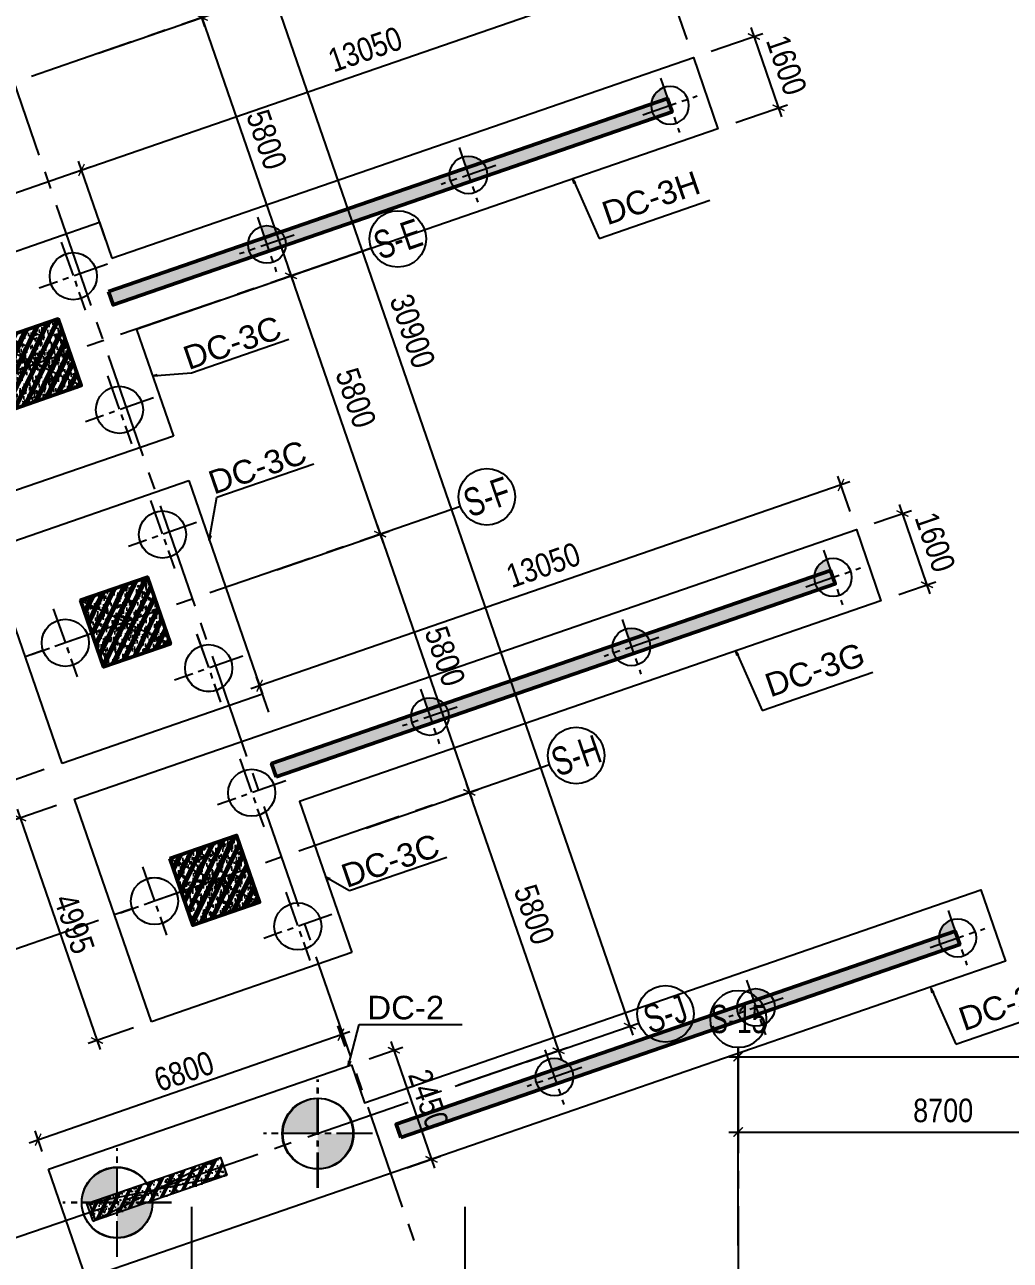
# Model space of a CAD drawing. Header units: millimetres. Extents: x -1534340 to 1713810, y -1348191 to 1114081.
# Drawn here: x 730641 to 751555, y -314126 to -287899 of the extents above; entities that cross this region are included whole.
import ezdxf
from ezdxf.enums import TextEntityAlignment as Align
from ezdxf.xclip import XClip

# ---------------------------------------------------------------- set-up
doc = ezdxf.new("R2010")
doc.units = ezdxf.units.MM
doc.header["$LTSCALE"] = 100
doc.header["$XCLIPFRAME"] = 0
doc.header["$PDMODE"] = 32
doc.header["$PDSIZE"] = 2.5
doc.linetypes.add('CENTER2', pattern=[1.125, 0.75, -0.125, 0.125, -0.125])
doc.linetypes.add('HIDDEN', pattern=[0.375, 0.25, -0.125])
for name, color, linetype in [('ccu11-Dim', 8, 'Continuous'), ('ccu11-Manh', 8, 'Continuous'), ('ccu12-Hatch', 250, 'Continuous'), ('ccu12-Pile', 4, 'Continuous'), ('ccu12-Thay', 7, 'Continuous'), ('ccu12-Truc', 13, 'CENTER2'), ('KC-Betong', 6, 'Continuous'), ('KC2-DIM', 251, 'Continuous'), ('KCS_BORDER', 255, 'Continuous'), ('KCS_CENTER_POINT', 7, 'Continuous'), ('KCS_PILE', 8, 'HIDDEN'), ('KT-Dim', 8, 'Continuous'), ('Xref_ST_MBDV Cot vach 30.7.2022$0$Xref_ST_MBDV Cot vach 30.7.2022|Xref_ST_MBDV Cot vach 30.7.2022|Xref_ST_MBDV Cot vach 30.7.2022|Xref_ST_MBDV Cot vach 30.7.2022|A-WALL-PATT', 251, 'Continuous'), ('Xref_ST_MBDV Cot vach 30.7.2022|Xref_ST_MBDV Cot vach 30.7.2022|Xref_ST_MBDV Cot vach 30.7.2022|Xref_ST_MBDV Cot vach 30.7.2022|A-GRID-SYM', 50, 'Continuous'), ('Xref_ST_MBDV Cot vach 30.7.2022|Xref_ST_MBDV Cot vach 30.7.2022|Xref_ST_MBDV Cot vach 30.7.2022|Xref_ST_MBDV Cot vach 30.7.2022|KC-Betong', 6, 'Continuous')]:
    doc.layers.add(name, color=color, linetype=linetype)
for name, color, linetype, lineweight in [('ccu12-Tencaukien', 9, 'Continuous', 15), ('KT-Net cot', 2, 'Continuous', 50), ('KT-Net cot vach', 6, 'Continuous', 50), ('KT-Vat lieu', 250, 'Continuous', 9)]:
    doc.layers.add(name, color=color, linetype=linetype, lineweight=lineweight)
doc.styles.add('Arial', font='arial.ttf', dxfattribs={"width": 0.7})
doc.styles.add('Arial Narrow', font='ARIALN.TTF')
doc.styles.add('HBA-Text', font='GOTHIC.TTF')
doc.dimstyles.new('ccu11-100x2', dxfattribs={"dimscale": 100, "dimtxt": 2.5, "dimasz": 1, "dimexe": 1, "dimexo": 2, "dimgap": 1, "dimtad": 1, "dimdec": 0, "dimlfac": 0.5, "dimrnd": 5, "dimdsep": 46, "dimtxsty": 'Arial', "dimblk": 'ARCHTICK', "dimcen": -1, "dimdle": 1, "dimclrd": 256, "dimclre": 256, "dimclrt": 31, "dimadec": 0, "dimazin": 2, "dimtfac": 0.1, "dimtdec": 0, "dimtmove": 0, "dimatfit": 1, "dimldrblk": 'ARCHTICK', "dimfxl": 1, "dimtvp": 0.833333, "dimtolj": 1, "dimtzin": 12, "dimarcsym": 0})
doc.dimstyles.new('ccu12-200', dxfattribs={"dimscale": 200, "dimtxt": 2.5, "dimasz": 1, "dimexe": 1, "dimexo": 2, "dimgap": 1, "dimtad": 1, "dimdec": 0, "dimrnd": 5, "dimdsep": 46, "dimtxsty": 'Arial Narrow', "dimblk": 'ARCHTICK', "dimcen": -1, "dimdle": 1, "dimclrd": 256, "dimclre": 256, "dimclrt": 3, "dimadec": 0, "dimazin": 2, "dimtfac": 0.1, "dimtdec": 0, "dimtmove": 0, "dimatfit": 1, "dimldrblk": 'ARCHTICK', "dimfxl": 1, "dimtvp": 0.833333, "dimtolj": 1, "dimtzin": 12, "dimarcsym": 0})
doc.dimstyles.new('CCU_1-300', dxfattribs={"dimscale": 200, "dimtxt": 2.5, "dimasz": 1, "dimexe": 1, "dimexo": 2, "dimgap": 0.5, "dimtad": 1, "dimdec": 0, "dimrnd": 5, "dimdsep": 46, "dimtxsty": 'Arial Narrow', "dimblk": 'ARCHTICK', "dimcen": -1, "dimdle": 1, "dimclrd": 256, "dimclre": 256, "dimclrt": 3, "dimadec": 0, "dimazin": 2, "dimtfac": 0.1, "dimtdec": 0, "dimtix": 1, "dimtmove": 2, "dimatfit": 1, "dimfxl": 1, "dimtvp": 0.833333, "dimtolj": 1, "dimtzin": 12, "dimarcsym": 0})
pattern_1 = [(50, (108165.77, -54076.06), (286.9041, -25.10085), [30, -330]), (355, (108165.77, -54076.06), (-55.5005, 300.8769), [24, -264]), (100.4514, (108189.68, -54078.15), (231.4038, 275.7758), [25.4961, -280.4568]), (46.1842, (108165.77, -53996.06), (426.8964, -66.2076), [45, -495]), (96.6356, (108201.34, -54001.57), (373.865, 389.6471), [38.244, -420.6852]), (351.1842, (108165.77, -53996.06), (373.8648, 389.6474), [36, -396]), (21, (108205.77, -54016.06), (238.7628, -161.04756), [30, -330]), (326, (108205.77, -54016.06), (97.3261, 290.06), [24, -264]), (71.4514, (108225.66, -54029.48), (336.089, 129.0122), [25.4961, -280.4568]), (37.5, (108165.77, -54076.06), (4.86394, 133.15754), [0, -260.8, 0, -268, 0, -265]), (7.5, (108165.77, -54076.06), (105.22781, 157.76468), [0, -152.8, 0, -254.8, 0, -101]), (327.5, (108076.57, -54076.06), (213.52897, -9.02195), [0, -100, 0, -312, 0, -414]), (317.5, (108036.57, -54076.06), (233.27447, 40.042), [0, -130, 0, -207.2, 0, -294]), (45, (108165.77, -54076.06), (-106.06602, 106.06602), []), (45, (108236.48, -54076.06), (-106.06602, 106.06602), [])]

# ---------------------------------------------------------------- blocks, each defined once
blk = doc.blocks.new('Xref_ST_MBDV Cot vach 30.7.2022$0$Tuong Vay01-flat-1')
at = {"layer": 'Xref_ST_MBDV Cot vach 30.7.2022$0$Xref_ST_MBDV Cot vach 30.7.2022|Xref_ST_MBDV Cot vach 30.7.2022|Xref_ST_MBDV Cot vach 30.7.2022|Xref_ST_MBDV Cot vach 30.7.2022|A-WALL-PATT'}
h = blk.add_hatch(dxfattribs=at)
h.set_pattern_fill('ACET-2D-VATLIEU04', color=256, scale=50, pattern_type=2)
h.set_pattern_definition([(50, (-11139561.84, -1407213.45), (-225.902474, 189.5546825), [37.5, -412.5]), (355, (-11139561.84, -1407213.45), (32.127212, 367.215716), [30, -330]), (100.4514, (-11139531.95, -1407216.06), (-341.231527, -62.944187), [31.870095, -350.571056]), (46.1842, (-11139561.84, -1407113.45), (-319.180497, 306.252097), [56.25, -618.75]), (96.6356, (-11139517.37, -1407120.34), (-516.995922, -60.144022), [47.805144, -525.8565]), (351.1842, (-11139561.84, -1407113.45), (84.740774, 546.39543), [45, -495]), (21, (-11139511.84, -1407138.45), (-105.680822, 275.3079534), [37.5, -412.5]), (326, (-11139511.84, -1407138.45), (206.128805, 305.59852), [30, -330]), (71.4514, (-11139486.97, -1407155.22), (-328.963765, 110.380101), [31.870095, -350.571056]), (37.5, (-11139561.84, -1407213.45), (-78.1345294, 101.8269012), [0, -326, 0, -335, 0, -331.25]), (7.5, (-11139561.84, -1407213.45), (-23.2793464, 176.824191), [0, -191, 0, -318.5, 0, -126.25]), (327.5, (-11139673.34, -1407213.45), (71.9444175, 112.9301145), [0, -125, 0, -390, 0, -517.5000003]), (317.5, (-11139723.34, -1407213.45), (158.0205496, 172.449169), [0, -162.5, 0, -259, 0, -367.5]), (45, (-11139561.84, -1407213.45), (-150.260191, 150.260191), []), (45, (-11139561.84, -1407152.2), (-150.260191, 150.260191), [])])
h.paths.add_polyline_path([(-82665, -118500), (-81837, -121132), (-80903, -123728), (-79863, -126284), (-78720, -128795), (-77475, -131258), (-76131, -133667), (-74689, -136020), (-73153, -138312), (-71525, -140539), (-69807, -142699), (-68002, -144786), (-66114, -146798), (-64145, -148731), (-62100, -150582), (-59980, -152349), (-57790, -154027), (-55533, -155614), (-53213, -157109), (-50835, -158507), (-48401, -159807), (-45916, -161007), (-43385, -162104), (-40811, -163097), (-38198, -163985), (-35551, -164765), (-32875, -165436), (-30174, -165998), (-27451, -166448), (-24702, -166789), (-4397, -168938), (36420, -167648), (41836, -160719), (12445, -24368), (8473, -9249), (-4719, -5521), (-10557, -9947), (-34021, -27848), (-39777, -32009), (-41249, -35294), (-45787, -38574), (-49368, -38942), (-57644, -44924), (-59845, -46601), (-61969, -48362), (-64020, -50208), (-65993, -52137), (-67887, -54144), (-69696, -56226), (-71420, -58381), (-73054, -60604), (-74596, -62892), (-76043, -65242), (-77394, -67648), (-78645, -70107), (-79794, -72615), (-80841, -75168), (-81782, -77762), (-82617, -80392), (-83343, -83054), (-83961, -85743), (-84468, -88455), (-84865, -91186), (-85149, -93930), (-85321, -96684), (-85381, -99530), (-85329, -102201), (-85163, -104955), (-84886, -107701), (-84496, -110432), (-83996, -113146), (-83385, -115836)], flags=16)
h.paths.add_polyline_path([(-83625, -118781), (-82785, -121452), (-81837, -124086), (-80781, -126680), (-79621, -129228), (-78358, -131727), (-76994, -134172), (-75531, -136560), (-73973, -138886), (-72320, -141146), (-70577, -143337), (-68746, -145455), (-66829, -147497), (-64832, -149459), (-62755, -151337), (-60604, -153130), (-58382, -154833), (-56092, -156444), (-53738, -157960), (-51324, -159379), (-48854, -160699), (-46333, -161916), (-43764, -163030), (-41151, -164038), (-38500, -164938), (-35814, -165730), (-33098, -166411), (-30357, -166981), (-27595, -167438), (-24816, -167783), (-4434, -169940), (36920, -168633), (42913, -160966), (13418, -24135), (9295, -8442), (-4926, -4424), (-11163, -9151), (-34617, -27045), (-40580, -31355), (-42052, -34640), (-46156, -37607), (-49737, -37975), (-58240, -44121), (-60467, -45819), (-62623, -47605), (-64704, -49479), (-66707, -51435), (-68628, -53472), (-70465, -55586), (-72214, -57772), (-73872, -60029), (-75437, -62350), (-76905, -64734), (-78276, -67176), (-79545, -69672), (-80712, -72217), (-81774, -74808), (-82729, -77440), (-83576, -80109), (-84314, -82810), (-84940, -85539), (-85455, -88291), (-85857, -91062), (-86146, -93847), (-86321, -96642), (-86382, -99529), (-86328, -102241), (-86160, -105036), (-85879, -107821), (-85484, -110593), (-84976, -113347), (-84356, -116078)])
blk = doc.blocks.new('_ARCHTICK')
at = {"color": 0, "linetype": 'ByBlock', "const_width": 0.15}
blk.add_lwpolyline([(-0.5, -0.5), (0.5, 0.5)], dxfattribs=at)
blk = doc.blocks.new('*D1137')
at = {"layer": 'Defpoints', "color": 0, "transparency": 16777216}
for p in [(369540, -50987), (374002, -55583), (371432, -56470, 0)]:
    blk.add_point(p, dxfattribs=at)
at = {"layer": 'KT-Dim', "lineweight": -2, "transparency": 16777216}
for p, q in [((369918, -50857), (372298, -50035)), ((372044, -49911), (374067, -55772)), ((371810, -56339), (374191, -55518))]:
    blk.add_line(p, q, dxfattribs=at)
at = {"layer": 'KT-Dim', "lineweight": -2, "transparency": 16777216, "xscale": 200, "yscale": 200, "zscale": 200}
for p, rotation in [((372109, -50100), 109.0471074728855), ((374002, -55583), 289.0471074728856)]:
    blk.add_blockref('_ARCHTICK', p, dxfattribs=dict(at, rotation=rotation))
at = {"layer": 'KT-Dim', "color": 3, "transparency": 16777216, "insert": (373486, -52693), "char_height": 500, "attachment_point": 5, "rotation": 289.0471, "style": 'Arial Narrow'}
blk.add_mtext('\\A1;5800', dxfattribs=at)
blk = doc.blocks.new('*D1138')
at = {"layer": 'Defpoints', "color": 0, "transparency": 16777216}
for p in [(367648, -45505, 0), (372110, -50100), (369540, -50987)]:
    blk.add_point(p, dxfattribs=at)
at = {"layer": 'KT-Dim', "lineweight": -2, "transparency": 16777216}
for p, q in [((368026, -45374), (370406, -44552)), ((370151, -44429), (372175, -50289)), ((369918, -50857), (372299, -50035))]:
    blk.add_line(p, q, dxfattribs=at)
at = {"layer": 'KT-Dim', "lineweight": -2, "transparency": 16777216, "xscale": 200, "yscale": 200, "zscale": 200}
for p, rotation in [((370217, -44618), 109.0471074728855), ((372110, -50100), 289.0471074728856)]:
    blk.add_blockref('_ARCHTICK', p, dxfattribs=dict(at, rotation=rotation))
at = {"layer": 'KT-Dim', "color": 3, "transparency": 16777216, "insert": (371593, -47210), "char_height": 500, "attachment_point": 5, "rotation": 289.0471, "style": 'Arial Narrow'}
blk.add_mtext('\\A1;5800', dxfattribs=at)
blk = doc.blocks.new('*D1142')
at = {"layer": 'Defpoints', "color": 0, "transparency": 16777216}
for p in [(371433, -56470, 0), (375894, -61065), (373325, -61952, 0)]:
    blk.add_point(p, dxfattribs=at)
at = {"layer": 'KT-Dim', "lineweight": -2, "transparency": 16777216}
for p, q in [((371811, -56339), (374191, -55518)), ((373936, -55394), (375960, -61254)), ((373703, -61822), (376084, -61000))]:
    blk.add_line(p, q, dxfattribs=at)
at = {"layer": 'KT-Dim', "lineweight": -2, "transparency": 16777216, "xscale": 200, "yscale": 200, "zscale": 200}
for p, rotation in [((374002, -55583), 109.0471074728855), ((375894, -61065), 289.0471074728856)]:
    blk.add_blockref('_ARCHTICK', p, dxfattribs=dict(at, rotation=rotation))
at = {"layer": 'KT-Dim', "color": 3, "transparency": 16777216, "insert": (375378, -58176), "char_height": 500, "attachment_point": 5, "rotation": 289.0471, "style": 'Arial Narrow'}
blk.add_mtext('\\A1;5800', dxfattribs=at)
blk = doc.blocks.new('*D1143')
at = {"layer": 'Defpoints', "color": 0, "transparency": 16777216}
for p in [(373326, -61952, 0), (377787, -66548), (375218, -67435, 0)]:
    blk.add_point(p, dxfattribs=at)
at = {"layer": 'KT-Dim', "lineweight": -2, "transparency": 16777216}
for p, q in [((373704, -61822), (376084, -61000)), ((375829, -60876), (377853, -66737)), ((375596, -67304), (377976, -66483))]:
    blk.add_line(p, q, dxfattribs=at)
at = {"layer": 'KT-Dim', "lineweight": -2, "transparency": 16777216, "xscale": 200, "yscale": 200, "zscale": 200}
for p, rotation in [((375894, -61065), 109.0471074728855), ((377787, -66548), 289.0471074728856)]:
    blk.add_blockref('_ARCHTICK', p, dxfattribs=dict(at, rotation=rotation))
at = {"layer": 'KT-Dim', "color": 3, "transparency": 16777216, "insert": (377271, -63658), "char_height": 500, "attachment_point": 5, "rotation": 289.0471, "style": 'Arial Narrow'}
blk.add_mtext('\\A1;5800', dxfattribs=at)
blk = doc.blocks.new('GRID-SYM-flat-91')
at = {"layer": 'Xref_ST_MBDV Cot vach 30.7.2022|Xref_ST_MBDV Cot vach 30.7.2022|Xref_ST_MBDV Cot vach 30.7.2022|Xref_ST_MBDV Cot vach 30.7.2022|A-GRID-SYM'}
blk.add_circle((0, 0, 0), 900, dxfattribs=at)
at = {"layer": 'Xref_ST_MBDV Cot vach 30.7.2022|Xref_ST_MBDV Cot vach 30.7.2022|Xref_ST_MBDV Cot vach 30.7.2022|Xref_ST_MBDV Cot vach 30.7.2022|A-GRID-SYM', "style": 'HBA-Text'}
blk.add_attdef('GRID', text='', height=900, rotation=19.0471, dxfattribs=at).set_placement((0, 0, 0), align=Align.MIDDLE_CENTER)
blk = doc.blocks.new('GRID-SYM-flat-103')
at = {"layer": 'Xref_ST_MBDV Cot vach 30.7.2022|Xref_ST_MBDV Cot vach 30.7.2022|Xref_ST_MBDV Cot vach 30.7.2022|Xref_ST_MBDV Cot vach 30.7.2022|A-GRID-SYM'}
blk.add_circle((0, 0, 0), 900, dxfattribs=at)
at = {"layer": 'Xref_ST_MBDV Cot vach 30.7.2022|Xref_ST_MBDV Cot vach 30.7.2022|Xref_ST_MBDV Cot vach 30.7.2022|Xref_ST_MBDV Cot vach 30.7.2022|A-GRID-SYM', "style": 'HBA-Text'}
blk.add_attdef('GRID', text='', height=900, rotation=19.0471, dxfattribs=at).set_placement((0, 0, 0), align=Align.MIDDLE_CENTER)
blk = doc.blocks.new('*D1124')
at = {"layer": 'Defpoints', "color": 0, "transparency": 16777216}
for p in [(366647, -37704, 0), (379300, -66026), (376730, -66913, 0)]:
    blk.add_point(p, dxfattribs=at)
at = {"layer": 'KT-Dim', "lineweight": -2, "transparency": 16777216}
for p, q in [((369150, -36628), (379365, -66215)), ((367025, -37574), (369405, -36752)), ((377108, -66782), (379489, -65960))]:
    blk.add_line(p, q, dxfattribs=at)
at = {"layer": 'KT-Dim', "lineweight": -2, "transparency": 16777216, "xscale": 200, "yscale": 200, "zscale": 200}
for p, rotation in [((369216, -36817), 109.0471074728855), ((379300, -66026), 289.0471074728856)]:
    blk.add_blockref('_ARCHTICK', p, dxfattribs=dict(at, rotation=rotation))
at = {"layer": 'KT-Dim', "color": 3, "transparency": 16777216, "insert": (374688, -51273), "char_height": 500, "attachment_point": 5, "rotation": 289.0471, "style": 'Arial Narrow'}
blk.add_mtext('\\A1;30900', dxfattribs=at)
blk = doc.blocks.new('*D1125')
at = {"layer": 'Defpoints', "color": 0, "transparency": 16777216}
for p in [(367704, -37339), (366647, -37704), (367648, -45505)]:
    blk.add_point(p, dxfattribs=at)
at = {"layer": 'KT-Dim', "lineweight": -2, "transparency": 16777216}
for p, q in [((370282, -44807), (367639, -37150)), ((367025, -37574), (367893, -37274)), ((368026, -45374), (370406, -44552))]:
    blk.add_line(p, q, dxfattribs=at)
at = {"layer": 'KT-Dim', "lineweight": -2, "transparency": 16777216, "xscale": 200, "yscale": 200, "zscale": 200}
for p, rotation in [((367704, -37339), 109.0471074728855), ((370217, -44618), 289.0471074728856)]:
    blk.add_blockref('_ARCHTICK', p, dxfattribs=dict(at, rotation=rotation))
at = {"layer": 'KT-Dim', "color": 3, "transparency": 16777216, "insert": (369391, -40830), "char_height": 500, "attachment_point": 5, "rotation": 289.0471, "style": 'Arial Narrow'}
blk.add_mtext('\\A1;7700', dxfattribs=at)
blk = doc.blocks.new('*D1126')
at = {"layer": 'Defpoints', "color": 0, "transparency": 16777216}
for p in [(390299, -68275), (381599, -71082, 0), (390299, -71118, 0)]:
    blk.add_point(p, dxfattribs=at)
at = {"layer": 'KT-Dim', "lineweight": -2, "transparency": 16777216}
for p, q in [((381599, -70682), (381599, -68075)), ((390299, -70718), (390299, -68075)), ((381399, -68275), (390499, -68275))]:
    blk.add_line(p, q, dxfattribs=at)
at = {"layer": 'KT-Dim', "lineweight": -2, "transparency": 16777216, "xscale": 200, "yscale": 200, "zscale": 200, "rotation": 180}
blk.add_blockref('_ARCHTICK', (381599, -68275), dxfattribs=at)
at = {"layer": 'KT-Dim', "lineweight": -2, "transparency": 16777216, "xscale": 200, "yscale": 200, "zscale": 200}
blk.add_blockref('_ARCHTICK', (390299, -68275), dxfattribs=at)
at = {"layer": 'KT-Dim', "color": 3, "transparency": 16777216, "insert": (385949, -67819), "char_height": 500, "attachment_point": 5, "style": 'Arial Narrow'}
blk.add_mtext('\\A1;8700', dxfattribs=at)
blk = doc.blocks.new('*D1130')
at = {"layer": 'Defpoints', "color": 0, "transparency": 16777216}
for p in [(409199, -66675), (381599, -70845), (409199, -70845)]:
    blk.add_point(p, dxfattribs=at)
at = {"layer": 'KT-Dim', "lineweight": -2, "transparency": 16777216}
for p, q in [((381599, -70445), (381599, -66475)), ((409199, -70445), (409199, -66475)), ((381399, -66675), (409399, -66675))]:
    blk.add_line(p, q, dxfattribs=at)
at = {"layer": 'KT-Dim', "lineweight": -2, "transparency": 16777216, "xscale": 200, "yscale": 200, "zscale": 200, "rotation": 180}
blk.add_blockref('_ARCHTICK', (381599, -66675), dxfattribs=at)
at = {"layer": 'KT-Dim', "lineweight": -2, "transparency": 16777216, "xscale": 200, "yscale": 200, "zscale": 200}
blk.add_blockref('_ARCHTICK', (409199, -66675), dxfattribs=at)
at = {"layer": 'KT-Dim', "color": 3, "transparency": 16777216, "insert": (395399, -66219), "char_height": 500, "attachment_point": 5, "style": 'Arial Narrow'}
blk.add_mtext('\\A1;27600', dxfattribs=at)
blk = doc.blocks.new('GRID-SYM-flat-73')
at = {"layer": 'Xref_ST_MBDV Cot vach 30.7.2022|Xref_ST_MBDV Cot vach 30.7.2022|Xref_ST_MBDV Cot vach 30.7.2022|Xref_ST_MBDV Cot vach 30.7.2022|A-GRID-SYM'}
blk.add_circle((0, 0, 0), 900, dxfattribs=at)
at = {"layer": 'Xref_ST_MBDV Cot vach 30.7.2022|Xref_ST_MBDV Cot vach 30.7.2022|Xref_ST_MBDV Cot vach 30.7.2022|Xref_ST_MBDV Cot vach 30.7.2022|A-GRID-SYM', "style": 'HBA-Text'}
blk.add_attdef('GRID', text='', height=900, rotation=359.6303, dxfattribs=at).set_placement((0, 0, 0), align=Align.MIDDLE_CENTER)
blk = doc.blocks.new('*U150')
h = blk.add_hatch()
h.set_pattern_fill('VATLIEU04', color=250, scale=40, style=0, pattern_type=2)
h.set_pattern_definition([(50, (-550, 3050), (286.904, -25.101), [30, -330]), (355, (-550, 3050), (-55.5, 300.877), [24, -264]), (100.451, (-526.1, 3047.9), (231.404, 275.776), [25.496, -280.457]), (46.184, (-550, 3130), (426.896, -66.208), [45, -495]), (96.636, (-514.43, 3124.5), (373.865, 389.647), [38.244, -420.685]), (351.184, (-550, 3130), (373.865, 389.65), [36, -396]), (21, (-510, 3110), (238.763, -161.048), [30, -330]), (326, (-510, 3110), (97.326, 290.06), [24, -264]), (71.451, (-490.1, 3096.58), (336.09, 129.012), [25.496, -280.457]), (37.5, (-550, 3050), (4.864, 133.1575), [0, -260.8, 0, -268, 0, -265]), (7.5, (-550, 3050), (105.228, 157.7647), [0, -152.8, 0, -254.8, 0, -101]), (327.5, (-639.2, 3050), (213.529, -9.022), [0, -100, 0, -312, 0, -414]), (317.5, (-679.2, 3050), (233.274, 40.042), [0, -130, 0, -207.2, 0, -294]), (45, (-550, 3050), (-120.208, 120.208), []), (45, (-550, 3099), (-120.208, 120.208), [])])
h.paths.add_polyline_path([(-475, -475), (-75, -475), (-75, 2525), (-475, 2525)])
at = {"color": 6, "ltscale": 0.25}
blk.add_lwpolyline([(-475, -475), (-75, -475), (-75, 2525), (-475, 2525)], close=True, dxfattribs=at)
at = {"layer": 'Defpoints', "linetype": 'ByBlock', "ltscale": 30}
for p, q in [((-75, -475), (-475, 2525)), ((-475, -475), (-75, 2525))]:
    blk.add_line(p, q, dxfattribs=at)
blk = doc.blocks.new('*U151')
h = blk.add_hatch()
h.set_pattern_fill('VATLIEU04', color=250, scale=40, style=0, pattern_type=2)
h.set_pattern_definition([(50, (550, -550), (286.904, -25.1), [30, -330]), (355, (550, -550), (-55.5, 300.877), [24, -264]), (100.451, (573.9, -552.1), (231.404, 275.776), [25.496, -280.457]), (46.184, (550, -470), (426.9, -66.21), [45, -495]), (96.636, (585.57, -475.5), (373.87, 389.65), [38.24, -420.69]), (351.184, (550, -470), (373.86, 389.65), [36, -396]), (21, (590, -490), (238.763, -161.048), [30, -330]), (326, (590, -490), (97.326, 290.06), [24, -264]), (71.451, (609.9, -503.42), (336.09, 129.01), [25.496, -280.457]), (37.5, (550, -550), (4.864, 133.1575), [0, -260.8, 0, -268, 0, -265]), (7.5, (550, -550), (105.228, 157.765), [0, -152.8, 0, -254.8, 0, -101]), (327.5, (460.8, -550), (213.529, -9.022), [0, -100, 0, -312, 0, -414]), (317.5, (420.8, -550), (233.274, 40.042), [0, -130, 0, -207.2, 0, -294]), (45, (550, -550), (-120.208, 120.208), []), (45, (550, -501), (-120.208, 120.208), [])])
h.paths.add_polyline_path([(-475, 475), (1025, 475), (1025, -1025), (-475, -1025)])
at = {"color": 6, "ltscale": 0.25}
blk.add_lwpolyline([(-475, 475), (1025, 475), (1025, -1025), (-475, -1025)], close=True, dxfattribs=at)
at = {"layer": 'Defpoints', "linetype": 'ByBlock', "ltscale": 30}
for p, q in [((1025, 475), (-475, -1025)), ((-475, 475), (1025, -1025))]:
    blk.add_line(p, q, dxfattribs=at)
blk = doc.blocks.new('MBDV-B1-T1-PN')
at = {"layer": 'KT-Net cot vach', "rotation": 19.04713795399666}
for p in [(57392, 5823), (59285, 341), (61177, -5142)]:
    blk.add_blockref('*U151', p, dxfattribs=at)
at = {"layer": 'Xref_ST_MBDV Cot vach 30.7.2022|Xref_ST_MBDV Cot vach 30.7.2022|Xref_ST_MBDV Cot vach 30.7.2022|Xref_ST_MBDV Cot vach 30.7.2022|KC-Betong', "linetype": 'ByBlock', "xscale": -0.9999999999999989, "rotation": 289.0471379532163}
blk.add_blockref('*U150', (59242, -11946), dxfattribs=at)
blk = doc.blocks.new('*D821')
at = {"layer": 'Defpoints', "color": 0, "transparency": 16777216}
for p in [(737351, -309337), (737569, -309966), (731144, -312194)]:
    blk.add_point(p, dxfattribs=at)
at = {"layer": 'KC2-DIM', "lineweight": -2, "transparency": 16777216}
for p, q in [((737438, -309588), (737286, -309148)), ((730737, -311631), (737540, -309272)), ((731013, -311816), (730861, -311376))]:
    blk.add_line(p, q, dxfattribs=at)
at = {"layer": 'KC2-DIM', "lineweight": -2, "transparency": 16777216, "xscale": 200, "yscale": 200, "zscale": 200}
for p, rotation in [((737351, -309337), 19.12686557697824), ((730926, -311565), 199.1268655769782)]:
    blk.add_blockref('_ARCHTICK', p, dxfattribs=dict(at, rotation=rotation))
at = {"layer": 'KC2-DIM', "color": 3, "transparency": 16777216, "insert": (734022, -310116), "char_height": 500, "attachment_point": 5, "rotation": 19.1269, "style": 'Arial Narrow'}
blk.add_mtext('\\A1;6800', dxfattribs=at)
blk = doc.blocks.new('D1000.')
at = {"layer": 'ccu12-Pile', "color": 13, "linetype": 'CENTER2', "ltscale": 10}
for p, q in [((0, 767), (0, -767)), ((767, 0), (-767, 0))]:
    blk.add_line(p, q, dxfattribs=at)
at = {"layer": 'ccu12-Pile', "ltscale": 0.5}
blk.add_circle((0, 0), 500, dxfattribs=at)
blk = doc.blocks.new('D1000')
at = {"layer": 'ccu12-Pile', "extrusion": (1.6566e-08, 2.33795e-08, 1), "rotation": 270.3251979946007}
blk.add_blockref('D1000.', (0, 0), dxfattribs=at)
blk = doc.blocks.new('DC-3-D1000')
at = {"layer": 'KCS_BORDER'}
for p, q in [((-2400, -2250), (-2400, 2250)), ((-2400, 2250), (2400, 2250)), ((2400, 2250), (2400, -2250)), ((2400, -2250), (-2400, -2250))]:
    blk.add_line(p, q, dxfattribs=at)
at = {"layer": 'KCS_CENTER_POINT'}
for p, q in [((-150, 0), (150, 0)), ((0, -150), (0, 150))]:
    blk.add_line(p, q, dxfattribs=at)
at = {"layer": 'KCS_PILE'}
for p in [(0, 1350), (-1500, -1350), (1500, -1350)]:
    blk.add_blockref('D1000', p, dxfattribs=at)
blk = doc.blocks.new('*D855')
at = {"layer": 'Defpoints', "color": 0, "transparency": 16777216}
for p in [(731698, -304341), (733328, -309064), (732175, -309462)]:
    blk.add_point(p, dxfattribs=at)
at = {"layer": 'KC2-DIM', "lineweight": -2, "transparency": 16777216}
for p, q in [((731319, -304472), (730355, -304805)), ((730479, -304550), (732240, -309651)), ((732950, -309195), (731986, -309527))]:
    blk.add_line(p, q, dxfattribs=at)
at = {"layer": 'KC2-DIM', "lineweight": -2, "transparency": 16777216, "xscale": 200, "yscale": 200, "zscale": 200}
for p, rotation in [((730544, -304740), 109.0471379539962), ((732175, -309462), 289.0471379539962)]:
    blk.add_blockref('_ARCHTICK', p, dxfattribs=dict(at, rotation=rotation))
at = {"layer": 'KC2-DIM', "color": 3, "transparency": 16777216, "insert": (731695, -306985), "char_height": 500, "attachment_point": 5, "rotation": 289.0471, "style": 'Arial Narrow'}
blk.add_mtext('\\A1;4995', dxfattribs=at)
blk = doc.blocks.new('*D856')
at = {"layer": 'Defpoints', "color": 0, "transparency": 16777216}
for p in [(729869, -299044), (731435, -303582), (730282, -303980)]:
    blk.add_point(p, dxfattribs=at)
at = {"layer": 'KC2-DIM', "lineweight": -2, "transparency": 16777216}
for p, q in [((729491, -299175), (728527, -299508)), ((728650, -299253), (730347, -304169)), ((731057, -303712), (730093, -304045))]:
    blk.add_line(p, q, dxfattribs=at)
at = {"layer": 'KC2-DIM', "lineweight": -2, "transparency": 16777216, "xscale": 200, "yscale": 200, "zscale": 200}
for p, rotation in [((728716, -299443), 109.0471379539949), ((730282, -303980), 289.0471379539949)]:
    blk.add_blockref('_ARCHTICK', p, dxfattribs=dict(at, rotation=rotation))
at = {"layer": 'KC2-DIM', "color": 3, "transparency": 16777216, "insert": (729835, -301595), "char_height": 500, "attachment_point": 5, "rotation": 289.0471, "style": 'Arial Narrow'}
blk.add_mtext('\\A1;4800', dxfattribs=at)
blk = doc.blocks.new('D1500.')
at = {"layer": 'ccu12-Hatch', "ltscale": 0.5}
h = blk.add_hatch(color=256, dxfattribs=at)
h.dxf.hatch_style = 1
h.paths.add_polyline_path([(750, 0, 0.414214), (0, 750), (0, 0)])
h.paths.add_polyline_path([(0, 0), (-750, 0, 0.414214), (0, -750)])
at = {"layer": 'ccu12-Pile', "color": 13, "linetype": 'CENTER2', "ltscale": 10}
for p, q in [((0, 1150), (0, -1150)), ((1150, 0), (-1150, 0))]:
    blk.add_line(p, q, dxfattribs=at)
at = {"layer": 'ccu12-Pile', "ltscale": 0.5}
blk.add_circle((0, 0), 750, dxfattribs=at)
blk = doc.blocks.new('D1500')
at = {"layer": 'ccu12-Pile', "rotation": 270}
blk.add_blockref('D1500.', (-4, 0), dxfattribs=at)
blk = doc.blocks.new('*D860')
at = {"layer": 'Defpoints', "color": 0, "transparency": 16777216}
for p in [(737573, -309979), (739273, -311984), (738372, -312295)]:
    blk.add_point(p, dxfattribs=at)
at = {"layer": 'KC2-DIM', "lineweight": -2, "transparency": 16777216}
for p, q in [((738410, -309479), (739338, -312173)), ((737952, -309848), (738664, -309603)), ((738750, -312165), (739462, -311919))]:
    blk.add_line(p, q, dxfattribs=at)
at = {"layer": 'KC2-DIM', "lineweight": -2, "transparency": 16777216, "xscale": 200, "yscale": 200, "zscale": 200}
for p, rotation in [((738475, -309668), 109.0152044188908), ((739273, -311984), 289.0152044188908)]:
    blk.add_blockref('_ARCHTICK', p, dxfattribs=dict(at, rotation=rotation))
at = {"layer": 'KC2-DIM', "color": 3, "transparency": 16777216, "insert": (739210, -310710), "char_height": 500, "attachment_point": 5, "rotation": 289.0152, "style": 'Arial Narrow'}
blk.add_mtext('\\A1;2450', dxfattribs=at)
blk = doc.blocks.new('MBDV-COC-PN')
at = {"layer": 'KCS_PILE', "rotation": 109.0471379539967}
for p in [(58528, 7512), (59507, 4676), (60421, 2029), (58358, -270), (61400, -807), (62314, -3453), (60251, -5752), (63293, -6289)]:
    blk.add_blockref('D1000', p, dxfattribs=at)
at = {"layer": 'KCS_PILE'}
for p in [(63730, -10688, 0), (59462, -12148, 0)]:
    blk.add_blockref('D1500', p, dxfattribs=at)
blk = doc.blocks.new('D800.')
at = {"layer": 'ccu12-Pile', "ltscale": 0.5}
h = blk.add_hatch(color=250, dxfattribs=at)
h.dxf.hatch_style = 1
h.paths.add_polyline_path([(0, 0), (400, 0, 0.414214), (0, 400)])
at = {"layer": 'ccu12-Pile', "color": 13, "linetype": 'CENTER2', "ltscale": 10}
for p, q in [((0, 613), (0, -613)), ((613, 0), (-613, 0))]:
    blk.add_line(p, q, dxfattribs=at)
at = {"layer": 'ccu12-Pile', "ltscale": 0.5}
blk.add_circle((0, 0), 400, dxfattribs=at)
blk = doc.blocks.new('*D774')
at = {"layer": 'ccu11-Dim', "lineweight": -2, "ltscale": 0.5, "transparency": 16777216}
for p, q in [((749855, -299977), (749202, -298086)), ((748667, -298483), (749456, -298210)), ((749189, -299995), (749978, -299723))]:
    blk.add_line(p, q, dxfattribs=at)
at = {"layer": 'Defpoints', "color": 0, "ltscale": 0.5, "transparency": 16777216}
for p in [(749267, -298276), (748289, -298613), (748811, -300126)]:
    blk.add_point(p, dxfattribs=at)
at = {"layer": 'ccu11-Dim', "lineweight": -2, "ltscale": 0.5, "transparency": 16777216, "xscale": 200, "yscale": 200, "zscale": 200}
for p, rotation in [((749267, -298276), 109.0471379532386), ((749789, -299788), 289.0471379532386)]:
    blk.add_blockref('_ARCHTICK', p, dxfattribs=dict(at, rotation=rotation))
at = {"layer": 'ccu11-Dim', "color": 3, "ltscale": 0.5, "transparency": 16777216, "insert": (749959, -298883), "char_height": 500, "attachment_point": 5, "rotation": 289.0471, "style": 'Arial Narrow'}
blk.add_mtext('\\A1;1600', dxfattribs=at)
blk = doc.blocks.new('*D775')
at = {"layer": 'ccu11-Dim', "lineweight": -2, "ltscale": 0.5, "transparency": 16777216}
for p, q in [((748152, -297605), (735437, -301995)), ((748158, -298235), (747898, -297481)), ((735821, -302495), (735560, -301741))]:
    blk.add_line(p, q, dxfattribs=at)
at = {"layer": 'Defpoints', "color": 0, "ltscale": 0.5, "transparency": 16777216}
for p in [(748289, -298613), (735626, -301930), (735951, -302873)]:
    blk.add_point(p, dxfattribs=at)
at = {"layer": 'ccu11-Dim', "lineweight": -2, "ltscale": 0.5, "transparency": 16777216, "xscale": 200, "yscale": 200, "zscale": 200}
for p, rotation in [((747963, -297670), 19.04713795399694), ((735626, -301930), 199.047137953997)]:
    blk.add_blockref('_ARCHTICK', p, dxfattribs=dict(at, rotation=rotation))
at = {"layer": 'ccu11-Dim', "color": 3, "ltscale": 0.5, "transparency": 16777216, "insert": (741646, -299370), "char_height": 500, "attachment_point": 5, "rotation": 19.0471, "style": 'Arial Narrow'}
blk.add_mtext('\\A1;13050', dxfattribs=at)
blk = doc.blocks.new('*D776')
at = {"layer": 'ccu11-Dim', "lineweight": -2, "ltscale": 0.5, "transparency": 16777216}
for p, q in [((731657, -291048), (744373, -286658)), ((744699, -288216), (744119, -286534)), ((732361, -292475), (731781, -290794))]:
    blk.add_line(p, q, dxfattribs=at)
at = {"layer": 'Defpoints', "color": 0, "ltscale": 0.5, "transparency": 16777216}
for p in [(744184, -286723), (744830, -288594), (732492, -292853)]:
    blk.add_point(p, dxfattribs=at)
at = {"layer": 'ccu11-Dim', "lineweight": -2, "ltscale": 0.5, "transparency": 16777216, "xscale": 200, "yscale": 200, "zscale": 200}
for p, rotation in [((744184, -286723), 19.04713795323114), ((731846, -290983), 199.0471379532312)]:
    blk.add_blockref('_ARCHTICK', p, dxfattribs=dict(at, rotation=rotation))
at = {"layer": 'ccu11-Dim', "color": 3, "ltscale": 0.5, "transparency": 16777216, "insert": (737866, -288423), "char_height": 500, "attachment_point": 5, "rotation": 19.0471, "style": 'Arial Narrow'}
blk.add_mtext('\\A1;13050', dxfattribs=at)
blk = doc.blocks.new('*D777')
at = {"layer": 'ccu11-Dim', "lineweight": -2, "ltscale": 0.5, "transparency": 16777216}
for p, q in [((746049, -287961), (746702, -289852)), ((745208, -288463), (746303, -288085)), ((745730, -289975), (746826, -289597))]:
    blk.add_line(p, q, dxfattribs=at)
at = {"layer": 'Defpoints', "color": 0, "ltscale": 0.5, "transparency": 16777216}
for p in [(744830, -288594), (746637, -289662), (745352, -290106)]:
    blk.add_point(p, dxfattribs=at)
at = {"layer": 'ccu11-Dim', "lineweight": -2, "ltscale": 0.5, "transparency": 16777216, "xscale": 200, "yscale": 200, "zscale": 200}
for p, rotation in [((746114, -288150), 109.0471379532308), ((746637, -289662), 289.0471379532307)]:
    blk.add_blockref('_ARCHTICK', p, dxfattribs=dict(at, rotation=rotation))
at = {"layer": 'ccu11-Dim', "color": 3, "ltscale": 0.5, "transparency": 16777216, "insert": (746806, -288758), "char_height": 500, "attachment_point": 5, "rotation": 289.0471, "style": 'Arial Narrow'}
blk.add_mtext('\\A1;1600', dxfattribs=at)
blk = doc.blocks.new('*D861')
at = {"layer": 'ccu11-Dim', "lineweight": -2, "ltscale": 0.5, "transparency": 16777216}
for p, q in [((732099, -291715), (731781, -290794)), ((727403, -292517), (732035, -290917)), ((727845, -293184), (727527, -292262))]:
    blk.add_line(p, q, dxfattribs=at)
at = {"layer": 'Defpoints', "color": 0, "ltscale": 0.5, "transparency": 16777216}
for p in [(731846, -290983), (732230, -292093), (727976, -293562)]:
    blk.add_point(p, dxfattribs=at)
at = {"layer": 'ccu11-Dim', "lineweight": -2, "ltscale": 0.5, "transparency": 16777216, "xscale": 200, "yscale": 200, "zscale": 200}
for p, rotation in [((731846, -290983), 19.04713795322989), ((727593, -292451), 199.0471379532299)]:
    blk.add_blockref('_ARCHTICK', p, dxfattribs=dict(at, rotation=rotation))
at = {"layer": 'ccu11-Dim', "color": 3, "ltscale": 0.5, "transparency": 16777216, "insert": (729571, -291287), "char_height": 500, "attachment_point": 5, "rotation": 19.0471, "style": 'Arial Narrow'}
blk.add_mtext('\\A1;4500', dxfattribs=at)
blk = doc.blocks.new('Vach-NN-PN')
at = {"layer": 'KT-Vat lieu'}
h = blk.add_hatch(dxfattribs=at)
h.set_pattern_fill('BTCT', color=256, scale=40)
h.set_pattern_definition(pattern_1)
h.paths.add_polyline_path([(60881, -4741), (60978, -5025), (72841, -929), (72743, -646)])
h = blk.add_hatch(dxfattribs=at)
h.set_pattern_fill('BTCT', color=256, scale=40)
h.set_pattern_definition(pattern_1)
h.paths.add_polyline_path([(64438, -15045), (64340, -14761), (76203, -10665), (76301, -10949)])
h = blk.add_hatch(dxfattribs=at)
h.set_pattern_fill('BTCT', color=256, scale=40)
h.set_pattern_definition(pattern_1)
h.paths.add_polyline_path([(67081, -22701), (66983, -22418), (78846, -18322), (78944, -18606)])
at = {"layer": 'KT-Net cot'}
for points in [[(60881, -4741), (60978, -5025), (72841, -929), (72743, -646)], [(64438, -15045), (64340, -14761), (76203, -10665), (76301, -10949)], [(67081, -22701), (66983, -22418), (78846, -18322), (78944, -18606)]]:
    blk.add_lwpolyline(points, close=True, dxfattribs=at)
blk = doc.blocks.new('Grid-ST-flat-3')
at = {"layer": 'ccu12-Truc', "ltscale": 30}
for p, q in [((361622.2, -32650.9), (374729.9, -70616.8)), ((371917.5, -44030.6), (347796.7, -52358.2)), ((373810.3, -49513), (349695.2, -57838.7)), ((375703.1, -54995.5), (343807.6, -66007.3)), ((377595.9, -60477.9), (312746.7, -82867)), ((377787.3, -66547.8), (314639.5, -88349.4)), ((381599.4, -66474.8), (381599.4, -104409.6)), ((369999.4, -69862.9), (369999.4, -104409.6)), ((375799.4, -69862.9), (375799.4, -104409.6))]:
    blk.add_line(p, q, dxfattribs=at)
at = {"layer": 'KT-Dim'}
ref = blk.add_blockref('GRID-SYM-flat-103', (374377.5, -49317.2, 0), dxfattribs=dict(at, xscale=0.6666666666666666, yscale=0.6666666666666666, zscale=0.6666666666666666))
ref.add_attrib('GRID', 'S-E', dxfattribs={"layer": 'Xref_ST_MBDV Cot vach 30.7.2022|Xref_ST_MBDV Cot vach 30.7.2022|Xref_ST_MBDV Cot vach 30.7.2022|Xref_ST_MBDV Cot vach 30.7.2022|A-GRID-SYM', "height": 600, "rotation": 19, "style": 'HBA-Text', "width": 0.75}).set_placement((374377.5, -49317.2, 0), align=Align.MIDDLE_CENTER)
ref = blk.add_blockref('GRID-SYM-flat-103', (376267.4, -54791.3, 0), dxfattribs=dict(at, xscale=0.6666666666666666, yscale=0.6666666666666666, zscale=0.6666666666666666))
ref.add_attrib('GRID', 'S-F', dxfattribs={"layer": 'Xref_ST_MBDV Cot vach 30.7.2022|Xref_ST_MBDV Cot vach 30.7.2022|Xref_ST_MBDV Cot vach 30.7.2022|Xref_ST_MBDV Cot vach 30.7.2022|A-GRID-SYM', "height": 600, "rotation": 19, "style": 'HBA-Text', "width": 0.75}).set_placement((376267.4, -54791.3, 0), align=Align.MIDDLE_CENTER)
ref = blk.add_blockref('GRID-SYM-flat-103', (378163.1, -60282.1, 0), dxfattribs=dict(at, xscale=0.6666666666666666, yscale=0.6666666666666666, zscale=0.6666666666666666))
ref.add_attrib('GRID', 'S-H', dxfattribs={"layer": 'Xref_ST_MBDV Cot vach 30.7.2022|Xref_ST_MBDV Cot vach 30.7.2022|Xref_ST_MBDV Cot vach 30.7.2022|Xref_ST_MBDV Cot vach 30.7.2022|A-GRID-SYM', "height": 600, "rotation": 19, "style": 'HBA-Text', "width": 0.75}).set_placement((378163.1, -60282.1, 0), align=Align.MIDDLE_CENTER)
ref = blk.add_blockref('GRID-SYM-flat-91', (380055.9, -65764.6, 0), dxfattribs=dict(at, xscale=0.6666666666666666, yscale=0.6666666666666666, zscale=0.6666666666666666))
ref.add_attrib('GRID', 'S-J', dxfattribs={"layer": 'Xref_ST_MBDV Cot vach 30.7.2022|Xref_ST_MBDV Cot vach 30.7.2022|Xref_ST_MBDV Cot vach 30.7.2022|Xref_ST_MBDV Cot vach 30.7.2022|A-GRID-SYM', "height": 600, "rotation": 19, "style": 'HBA-Text', "width": 0.75}).set_placement((380055.9, -65764.6, 0), align=Align.MIDDLE_CENTER)
ref = blk.add_blockref('GRID-SYM-flat-73', (381602.8, -65874.8, 0), dxfattribs=dict(at, xscale=-0.6666666666666665, yscale=0.6666666666666665, zscale=0.6666666666666665, rotation=179.6748020054017))
ref.add_attrib('GRID', 'S-15', dxfattribs={"layer": 'Xref_ST_MBDV Cot vach 30.7.2022|Xref_ST_MBDV Cot vach 30.7.2022|Xref_ST_MBDV Cot vach 30.7.2022|Xref_ST_MBDV Cot vach 30.7.2022|A-GRID-SYM', "height": 600, "style": 'HBA-Text', "width": 0.7}).set_placement((381602.8, -65874.8, 0), align=Align.MIDDLE_CENTER)
for base, p1, p2, picture, middle in [((379299.7, -66025.7, 0), (366646.9, -37704.3), (376730.3, -66912.7, 0), '*D1124', (374688, -51272.9, 0)), ((367703.9, -37339.3), (367648, -45504.6), (366646.9, -37704.3), '*D1125', (369390.7, -40830)), ((372109.5, -50100.2, 0), (367648, -45504.6), (369540.2, -50987.3, 0), '*D1138', (371593.5, -47210.4, 0)), ((374001.7, -55582.9, 0), (369540.2, -50987.3, 0), (371432.3, -56470), '*D1137', (373485.6, -52693.1, 0)), ((375894.5, -61065.4, 0), (371433, -56469.7, 0), (373325.1, -61952.4, 0), '*D1142', (375378.4, -58175.5, 0)), ((377787.3, -66547.8, 0), (373325.8, -61952.2), (375217.9, -67434.9, 0), '*D1143', (377271.3, -63658, 0))]:
    dim = blk.add_linear_dim(base=base, p1=p1, p2=p2, angle=109.04711, dimstyle='ccu12-200', dxfattribs=at)
    dim.commit()
    dim.dimension.update_dxf_attribs({"geometry": picture, "text_midpoint": middle})
for base, p1, p2, picture, middle in [((409199.4, -66674.8), (381599.4, -70845.4), (409199.4, -70845.4), '*D1130', (395399.4, -66219.5)), ((390299.4, -68274.8, 0), (381599.4, -71082.4), (390299.4, -71118), '*D1126', (385949.4, -67819.5, 0))]:
    dim = blk.add_linear_dim(base=base, p1=p1, p2=p2, dimstyle='ccu12-200', dxfattribs=at)
    dim.commit()
    dim.dimension.update_dxf_attribs({"geometry": picture, "text_midpoint": middle})

msp = doc.modelspace()

# ---------------------------------------------------------------- linework, layer by layer
msp.add_line((731144.4, -312194), (737573.4, -309978.7))
at = {"layer": 'ccu12-Thay', "ltscale": 0.5}
for points in [[(732491.9, -292853.2), (744829.7, -288593.6), (745351.8, -290106), (733014.1, -294365.6)], [(733328.1, -309064), (731697.6, -304341.4), (748288.9, -298613.3), (748811.1, -300125.7), (736473.4, -304385.2), (737581.7, -307595.5)], [(737573.4, -309978.7), (737850.8, -310782.1), (750931.1, -306266.2), (751453.2, -307778.6), (731945.3, -314513.7), (731144.4, -312194)]]:
    msp.add_lwpolyline(points, dxfattribs=at)
at = {"layer": 'KC-Betong'}
msp.add_lwpolyline([(735979.9, -303868), (735882, -303584.4), (747744.8, -299488.8), (747842.8, -299772.3)], close=True, dxfattribs=at)
at = {"layer": 'KC2-DIM'}
msp.add_lwpolyline([(732010.9, -312909.6), (732141.5, -313287.7)], dxfattribs=at)
at = {"layer": 'KCS_BORDER'}
for p, q in [((727976, -293561.9), (732229.6, -292093.4)), ((732229.6, -292093.4), (732491.9, -292853.2)), ((733014.1, -294365.6), (733796.1, -296630.6)), ((733796.1, -296630.6), (729542.4, -298099.1)), ((737581.7, -307595.5), (733328.1, -309064))]:
    msp.add_line(p, q, dxfattribs=at)
at = {"layer": 'KCS_CENTER_POINT'}
for p, q in [((731027.8, -295047.3), (730744.2, -295145.2)), ((730935, -295238.1), (730837.1, -294954.5)), ((734813.4, -306012.2), (734529.9, -306110.1)), ((734720.6, -306203), (734622.7, -305919.4))]:
    msp.add_line(p, q, dxfattribs=at)
at = {"layer": 'KT-Vat lieu'}
for points in [[(734928.3, -312320.1), (734797.7, -311942), (731961.4, -312921.2), (732092, -313299.3), (734928.3, -312320.1)], [(734928.3, -312320.1), (734797.7, -311942), (731962, -312921), (732092.5, -313299.1), (734928.3, -312320.1)]]:
    msp.add_lwpolyline(points, dxfattribs=at)

# ---------------------------------------------------------------- block references
ref = msp.add_blockref('Xref_ST_MBDV Cot vach 30.7.2022$0$Tuong Vay01-flat-1', (742513.6, -173724.8))
XClip(ref).set_block_clipping_path([(-91541.6736345236, -190955.6682973447), (52438.3255017358, -76158.0499385341)])
msp.add_blockref('Grid-ST-flat-3', (364182, -243129.8))
at = {"layer": 'ccu11-Manh'}
msp.add_blockref('MBDV-B1-T1-PN', (673144.6, -300749.5), dxfattribs=at)
at = {"layer": 'ccu12-Thay', "xscale": -1, "rotation": 19.04713795323252}
for p in [(744334.5, -289610.9), (747793.8, -299630.6), (750436, -307283.5)]:
    msp.add_blockref('D800.', p, dxfattribs=at)
at = {"layer": 'ccu12-Thay', "rotation": 19.04713795323195}
for p in [(740057.3, -291087.6), (735780, -292564.3), (743516.5, -301107.3), (739239.3, -302584), (746158.7, -308760.2), (741881.4, -310236.9)]:
    msp.add_blockref('D800.', p, dxfattribs=at)
at = {"layer": 'KC2-DIM'}
msp.add_blockref('MBDV-COC-PN', (673144.6, -300749.5), dxfattribs=at)
at = {"layer": 'KC2-DIM', "rotation": 109.0471379539967}
msp.add_blockref('DC-3-D1000', (732778.8, -300578.7), dxfattribs=at)
at = {"layer": 'KCS_PILE', "rotation": 109.0471379539967}
for p in [(731672.6, -293237.8), (732651.6, -296073.6), (735458.2, -304202.7), (733395.6, -306501.7), (736437.3, -307038.5)]:
    msp.add_blockref('D1000', p, dxfattribs=at)
at = {"layer": 'KCS_PILE'}
for p in [(736860.4, -311437.2), (732606.8, -312905.7)]:
    msp.add_blockref('D1500', p, dxfattribs=at)
at = {"layer": 'KT-Net cot'}
msp.add_blockref('Vach-NN-PN', (671538.7, -288820.4), dxfattribs=at)

# ---------------------------------------------------------------- texts
at = {"layer": 'ccu12-Tencaukien', "color": 31, "style": 'Arial'}
for s, p in [('DC-3H', (743003.5, -292160.9)), ('DC-3C', (734118.3, -295233.4)), ('DC-3C', (734653.9, -297876.1)), ('DC-3G', (746462.8, -302180.5)), ('DC-3C', (737471.9, -306226.3)), ('DC-3F', (750573.2, -309265.9))]:
    msp.add_text(s, height=500, rotation=19.04714, dxfattribs=at).set_placement(p)
msp.add_text('DC-2', height=500, dxfattribs=at).set_placement((737912.6, -309012.7))

# ---------------------------------------------------------------- dimensions: what is measured, and where the dimension line sits
at = {"layer": 'ccu11-Dim', "ltscale": 0.5}
for p1, p2, distance, picture, middle in [((732491.9, -292853.2), (744829.7, -288593.6), 1978.8, '*D776', (737866.5, -288422.6)), ((744829.7, -288593.6), (745351.8, -290106), 1359.1, '*D777', (746805.8, -288757.7)), ((727976, -293561.9), (732229.6, -292093.4), 1175, '*D861', (729570.8, -291286.7)), ((748288.9, -298613.3), (735951.2, -302872.8), -997.7, '*D775', (741645.9, -299369.6)), ((748811.1, -300125.7), (748288.9, -298613.3), -1034.9, '*D774', (749958.6, -298883.2))]:
    dim = msp.add_aligned_dim(p1=p1, p2=p2, distance=distance, dimstyle='ccu12-200', dxfattribs=at)
    dim.commit()
    dim.dimension.update_dxf_attribs({"geometry": picture, "text_midpoint": middle})
at = {"layer": 'KC2-DIM'}
for p1, p2, distance, picture, middle in [((729868.8, -299044.4), (731435.3, -303581.6), -1220, '*D856', (729834.7, -301595.2)), ((731697.6, -304341.4), (733328.1, -309064), -1220, '*D855', (731695.5, -306984.9)), ((731144.4, -312194), (737569, -309965.9), 665.3, '*D821', (734022.3, -310115.7)), ((737573.4, -309978.7), (738371.7, -312295), 953.7, '*D860', (739210.1, -310710.3))]:
    dim = msp.add_aligned_dim(p1=p1, p2=p2, distance=distance, dimstyle='CCU_1-300', dxfattribs=at)
    dim.commit()
    dim.dimension.update_dxf_attribs({"geometry": picture, "text_midpoint": middle})

# ---------------------------------------------------------------- leaders
for points in [[(742275.2, -291168.2), (742829.2, -292434.2), (745181, -291622.2)], [(733354.5, -295351.7), (734181, -295287.2), (736242.8, -294575.3)], [(734558.1, -298837.6), (734716.6, -297929.8), (736778.3, -297218)], [(745734.4, -301187.9), (746288.4, -302453.8), (748640.3, -301641.8)], [(737027, -305988.7), (737534.6, -306280), (739596.3, -305568.2)], [(749875.1, -308360.7), (750398.9, -309539.2), (752750.8, -308727.2)], [(737510.4, -309994.1), (737740.1, -309121.9), (739921.3, -309121.9)]]:
    msp.add_leader(points, dimstyle='ccu11-100x2', override={"dimgap": 1, "dimtad": 0, "dimldrblk": 'Open'}, dxfattribs=at)

doc.saveas('drawing.dxf')
